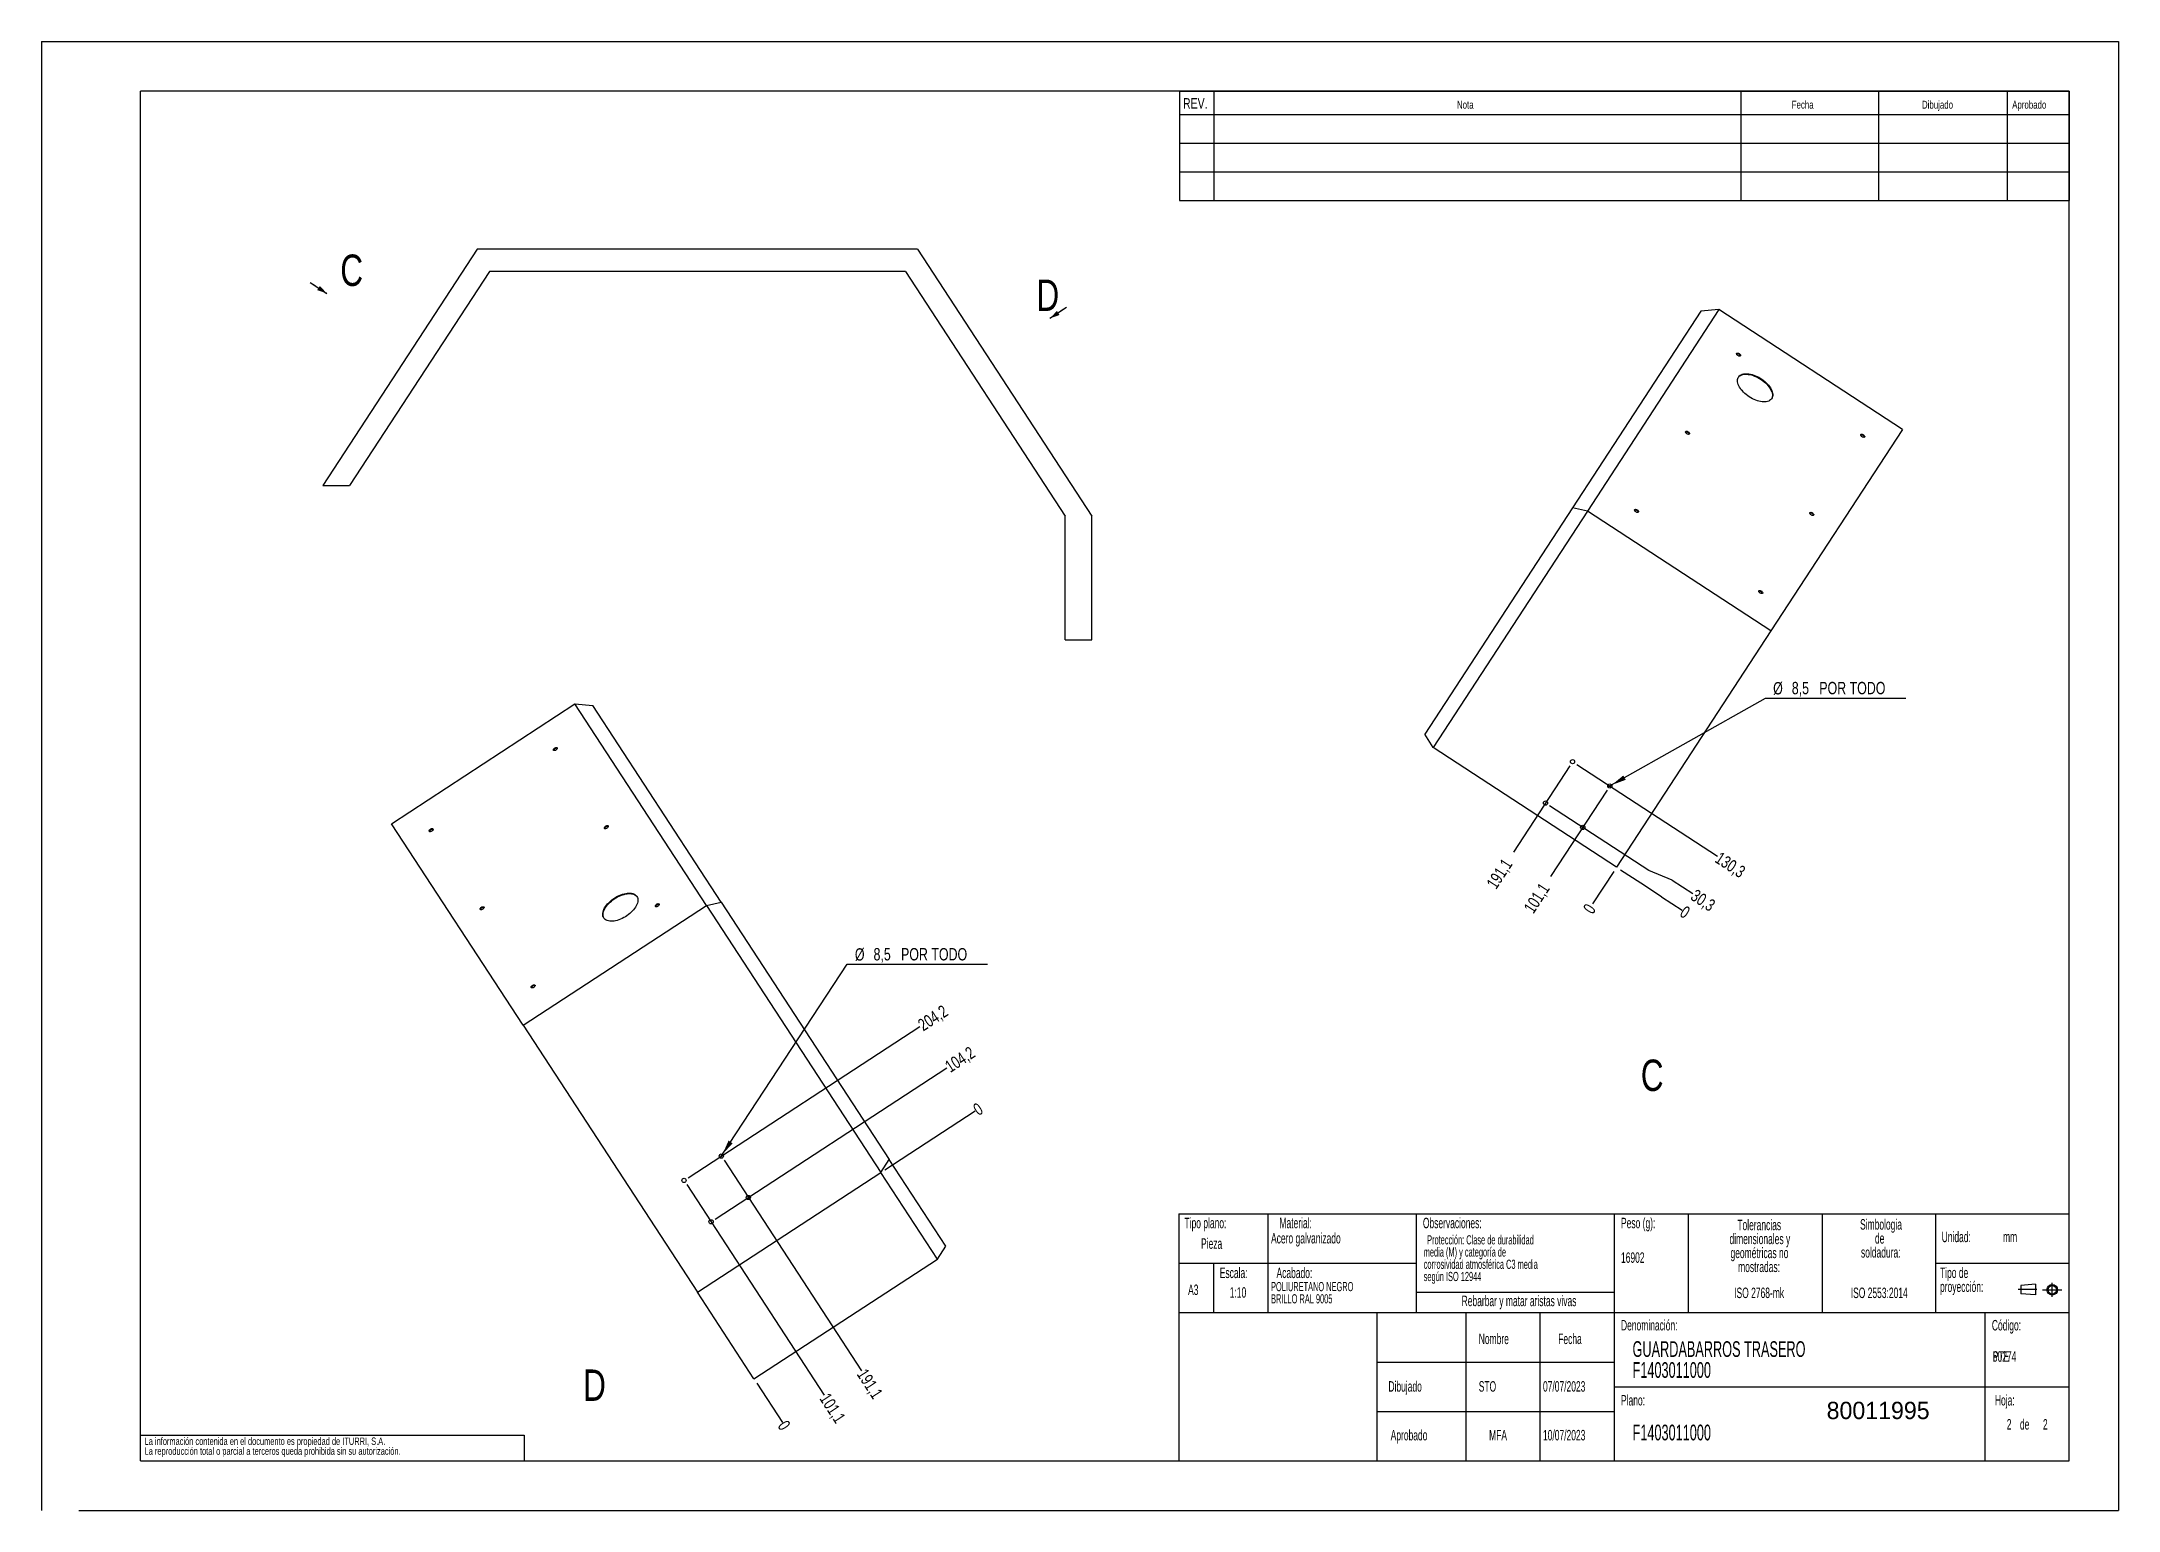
# Paper-space layout 'Presentación1' of a CAD drawing. Extents: x 0 to 28260, y 0 to 8126.
# Drawn here: x 0 to 4200, y 0 to 2970 of the extents above.
import ezdxf

# ---------------------------------------------------------------- set-up
doc = ezdxf.new("R2010")
doc.units = 0
for name, pattern in [('CENTERX2', [20.32, 12.7, -2.54, 2.54, -2.54]), ('HIDDEN', [1.905, 1.27, -0.635]), ('PHANTOM', [12.7, 6.35, -1.27, 1.27, -1.27, 1.27, -1.27])]:
    doc.linetypes.add(name, pattern=pattern)
doc.layers.get('0').update_dxf_attribs({"linetype": 'CONTINUOUS'})
doc.layers.add('FORMATO', color=7, linetype='CONTINUOUS')
doc.layers.add('SLD-0', color=179, linetype='CONTINUOUS')
doc.styles.add('SLDTEXTSTYLE0', font='TXT', dxfattribs={"width": 0.605})
doc.styles.add('SLDTEXTSTYLE1', font='TXT', dxfattribs={"width": 0.75})
doc.dimstyles.new('SLDDIMSTYLE10', dxfattribs={"dimtxt": 25, "dimasz": 30, "dimexe": 0, "dimexo": 0.0625, "dimgap": 6.25, "dimtad": 0, "dimtih": 1, "dimtoh": 1, "dimdec": 1, "dimrnd": 1e-09, "dimzin": 12, "dimdsep": 46, "dimtxsty": 'SLDTEXTSTYLE1', "dimblk1": 'NONE', "dimblk2": 'NONE', "dimsah": 1, "dimcen": 0.09, "dimadec": 0, "dimazin": 0, "dimtfac": 1, "dimtofl": 0, "dimtmove": 0, "dimatfit": 3, "dimldrblk": 'NONE', "dimfxl": 1, "dimtolj": 1, "dimtzin": 12, "dimarcsym": 0})
doc.dimstyles.new('SLDDIMSTYLE4', dxfattribs={"dimtxt": 25, "dimasz": 30, "dimexe": 0, "dimexo": 0.0625, "dimgap": 6.25, "dimtad": 0, "dimtih": 1, "dimtoh": 1, "dimdec": 1, "dimrnd": 1e-09, "dimzin": 12, "dimdsep": 46, "dimtxsty": 'SLDTEXTSTYLE1', "dimblk1": 'NONE', "dimsah": 1, "dimcen": 0, "dimadec": 0, "dimazin": 0, "dimtfac": 1, "dimtmove": 0, "dimatfit": 3, "dimldrblk": 'NONE', "dimfxl": 1, "dimtolj": 1, "dimtzin": 12, "dimarcsym": 0})
doc.dimstyles.new('SLDDIMSTYLE9', dxfattribs={"dimtxt": 25, "dimasz": 30, "dimexe": 0, "dimexo": 0.0625, "dimgap": 6.25, "dimtad": 0, "dimtih": 1, "dimtoh": 1, "dimdec": 0, "dimrnd": 1e-09, "dimdsep": 46, "dimtxsty": 'SLDTEXTSTYLE1', "dimblk1": 'NONE', "dimblk2": 'NONE', "dimsah": 1, "dimcen": 0.09, "dimadec": 0, "dimazin": 0, "dimtfac": 1, "dimtofl": 0, "dimtmove": 0, "dimatfit": 3, "dimldrblk": 'NONE', "dimfxl": 1, "dimtolj": 1, "dimtzin": 12, "dimarcsym": 0})

# ---------------------------------------------------------------- blocks, each defined once
blk = doc.blocks.new('BLOQUE3_1')
at = {"color": 7, "linetype": 'CENTERX2', "ltscale": 10}
for p, q in [((3979.2, 1300.6), (3948, 1300.6)), ((3988.8, 1300.2), (4021.6, 1300.2)), ((4005.2, 1288.5), (4005.2, 1311.9))]:
    blk.add_line(p, q, dxfattribs=at)
at = {"color": 7, "linetype": 'Continuous', "ltscale": 10}
for p, q in [((3976.8, 1309.5), (3952.3, 1307.7)), ((3952.3, 1307.7), (3952.3, 1293.4)), ((3976.8, 1309.5), (3976.8, 1291.6)), ((3976.8, 1291.6), (3952.3, 1293.4))]:
    blk.add_line(p, q, dxfattribs=at)
for radius in [8.92, 7.13]:
    blk.add_circle((4005.2, 1300.2), radius, dxfattribs=at)
blk = doc.blocks.new('SW_NOTE_0_12')
at = {"layer": 'SLD-0', "color": 0, "ltscale": 10, "attachment_point": 2, "style": 'SLDTEXTSTYLE0'}
for s, insert, char_height in [('dimensionales y', (75.4, -0.9), 21.167), ('Tolerancias', (74.1, 27.3), 21.167), ('geométricas no', (74.6, -29.2), 21.167), ('mostradas:', (73.8, -57.4), 21.17)]:
    blk.add_mtext(s, dxfattribs=dict(at, insert=insert, char_height=char_height))
blk = doc.blocks.new('SW_NOTE_0_13')
at = {"layer": 'SLD-0', "color": 0, "ltscale": 10, "attachment_point": 1, "style": 'SLDTEXTSTYLE0'}
for s, insert, char_height in [('Tipo de', (0, 27.3), 21.17), ('proyección:', (0, -0.9), 21.167)]:
    blk.add_mtext(s, dxfattribs=dict(at, insert=insert, char_height=char_height))
blk = doc.blocks.new('SW_NOTE_0_14')
at = {"layer": 'SLD-0', "color": 0, "ltscale": 10, "char_height": 21.17, "attachment_point": 2, "style": 'SLDTEXTSTYLE0'}
for s, insert in [('Simbologia', (71.1, 27.3)), ('de', (68.4, -0.9)), ('soldadura:', (70.6, -29.2))]:
    blk.add_mtext(s, dxfattribs=dict(at, insert=insert))
blk = doc.blocks.new('SW_NOTE_0_15')
at = {"layer": 'SLD-0', "color": 0, "ltscale": 10, "char_height": 15, "attachment_point": 1, "style": 'SLDTEXTSTYLE1'}
for s, insert in [('La información contenida en el documento es propiedad de ITURRI, S.A.', (0, 19.3)), ('La reproducción total o parcial a terceros queda prohibida sin su autorización.', (0, -0.7))]:
    blk.add_mtext(s, dxfattribs=dict(at, insert=insert))
blk = doc.blocks.new('SW_NOTE_0_16')
at = {"layer": 'SLD-0', "color": 0, "ltscale": 10, "char_height": 18.521, "attachment_point": 1, "style": 'SLDTEXTSTYLE0'}
for s, insert in [('media (M) y categoría de', (0, -0.8)), ('Protección: Clase de durabilidad', (6.9, 23.9)), ('corrosividad atmosférica C3 media', (0, -25.5)), ('según ISO 12944', (0, -50.2))]:
    blk.add_mtext(s, dxfattribs=dict(at, insert=insert))
blk = doc.blocks.new('SW_NOTE_0_17')
at = {"layer": 'SLD-0', "color": 0, "ltscale": 10, "char_height": 31.75, "attachment_point": 1, "style": 'SLDTEXTSTYLE0'}
for s, insert in [('GUARDABARROS TRASERO', (0, 40.9)), ('F1403011000', (0, -1.4))]:
    blk.add_mtext(s, dxfattribs=dict(at, insert=insert))
blk = doc.blocks.new('SW_NOTE_0_18')
at = {"layer": 'SLD-0', "color": 0, "ltscale": 10, "attachment_point": 2, "style": 'SLDTEXTSTYLE0'}
for s, insert, char_height in [('dimensionales y', (75.4, -0.9), 21.167), ('Tolerancias', (74.1, 27.3), 21.167), ('geométricas no', (74.6, -29.2), 21.167), ('mostradas:', (73.8, -57.4), 21.17)]:
    blk.add_mtext(s, dxfattribs=dict(at, insert=insert, char_height=char_height))
blk = doc.blocks.new('SW_NOTE_0_19')
at = {"layer": 'SLD-0', "color": 0, "ltscale": 10, "attachment_point": 1, "style": 'SLDTEXTSTYLE0'}
for s, insert, char_height in [('Tipo de', (0, 27.3), 21.17), ('proyección:', (0, -0.9), 21.167)]:
    blk.add_mtext(s, dxfattribs=dict(at, insert=insert, char_height=char_height))
blk = doc.blocks.new('SW_NOTE_0_20')
at = {"layer": 'SLD-0', "color": 0, "ltscale": 10, "char_height": 21.17, "attachment_point": 2, "style": 'SLDTEXTSTYLE0'}
for s, insert in [('Simbologia', (71.1, 27.3)), ('de', (68.4, -0.9)), ('soldadura:', (70.6, -29.2))]:
    blk.add_mtext(s, dxfattribs=dict(at, insert=insert))
blk = doc.blocks.new('SW_NOTE_0_21')
at = {"layer": 'SLD-0', "color": 0, "ltscale": 10, "char_height": 15, "attachment_point": 1, "style": 'SLDTEXTSTYLE1'}
for s, insert in [('La información contenida en el documento es propiedad de ITURRI, S.A.', (0, 19.3)), ('La reproducción total o parcial a terceros queda prohibida sin su autorización.', (0, -0.7))]:
    blk.add_mtext(s, dxfattribs=dict(at, insert=insert))
blk = doc.blocks.new('SW_NOTE_0_22')
at = {"layer": 'SLD-0', "color": 0, "ltscale": 10, "char_height": 18.521, "attachment_point": 1, "style": 'SLDTEXTSTYLE0'}
for s, insert in [('POLIURETANO NEGRO', (0, 23.9)), ('BRILLO RAL 9005', (0, -0.8))]:
    blk.add_mtext(s, dxfattribs=dict(at, insert=insert))
blk = doc.blocks.new('SW_NOTE_0_23')
at = {"layer": 'SLD-0', "color": 0, "ltscale": 10, "char_height": 31.75, "attachment_point": 1, "style": 'SLDTEXTSTYLE0'}
for s, insert in [('GUARDABARROS TRASERO', (0, 40.9)), ('F1403011000', (0, -1.4))]:
    blk.add_mtext(s, dxfattribs=dict(at, insert=insert))
blk = doc.blocks.new('SW_PROJECTIONARROW_0')
at = {"color": 0, "linetype": 'HIDDEN', "ltscale": 10}
blk.add_line((543.4, 2482.7), (576.9, 2460.8), dxfattribs=at)
blk.add_line((543.4, 2482.7), (576.9, 2460.8), dxfattribs=at)
at = {"color": 0, "linetype": 'PHANTOM', "ltscale": 10}
blk.add_line((543.4, 2482.7), (576.9, 2460.8), dxfattribs=at)
at = {"color": 0, "linetype": 'Continuous', "ltscale": 10}
blk.add_solid([(576.9, 2460.8), (562.9, 2475.9), (557.4, 2467.5)], dxfattribs=at)
blk.add_solid([(576.9, 2460.8), (562.9, 2475.9), (557.4, 2467.5)], dxfattribs=at)
at = {"color": 0, "linetype": 'Continuous', "ltscale": 10, "insert": (604.2, 2539.3), "char_height": 63.5, "attachment_point": 1, "style": 'SLDTEXTSTYLE1'}
blk.add_mtext('C', dxfattribs=at)
blk.add_mtext('C', dxfattribs=at)
blk = doc.blocks.new('SW_PROJECTIONARROW_1')
at = {"color": 0, "linetype": 'HIDDEN', "ltscale": 10}
blk.add_line((2072.8, 2432.2), (2039.3, 2410.3), dxfattribs=at)
blk.add_line((2072.8, 2432.2), (2039.3, 2410.3), dxfattribs=at)
at = {"color": 0, "linetype": 'PHANTOM', "ltscale": 10}
blk.add_line((2072.8, 2432.2), (2039.3, 2410.3), dxfattribs=at)
at = {"color": 0, "linetype": 'Continuous', "ltscale": 10}
blk.add_solid([(2039.3, 2410.3), (2058.7, 2417.1), (2053.3, 2425.4)], dxfattribs=at)
blk.add_solid([(2039.3, 2410.3), (2058.7, 2417.1), (2053.3, 2425.4)], dxfattribs=at)
at = {"color": 0, "linetype": 'Continuous', "ltscale": 10, "insert": (2011.9, 2488.8), "char_height": 63.5, "attachment_point": 1, "style": 'SLDTEXTSTYLE1'}
blk.add_mtext('D', dxfattribs=at)
blk.add_mtext('D', dxfattribs=at)
blk = doc.blocks.new('_D_25')
at = {"layer": 'FORMATO', "ltscale": 10, "transparency": 16777216}
for p, q in [((3234, 1268.3), (3193.2, 1294.9)), ((3275.9, 1241), (3234, 1268.3)), ((3275.9, 1241), (3317.7, 1213.6))]:
    blk.add_line(p, q, dxfattribs=at)
at = {"layer": 'FORMATO', "ltscale": 10, "transparency": 16777216, "insert": (3324.5, 1224), "char_height": 25, "attachment_point": 1, "rotation": 326.8578, "style": 'SLDTEXTSTYLE1'}
blk.add_mtext('0', dxfattribs=at)
blk = doc.blocks.new('_NONE')
blk = doc.blocks.new('_D_26')
at = {"layer": 'FORMATO', "color": 7, "ltscale": 10, "transparency": 16777216}
for p, q in [((3250.5, 1293.6), (3049.7, 1424.8)), ((3297.8, 1274.5), (3250.5, 1293.6)), ((3297.8, 1274.5), (3339.6, 1247.2))]:
    blk.add_line(p, q, dxfattribs=at)
at = {"layer": 'FORMATO', "color": 7, "ltscale": 10, "transparency": 16777216, "insert": (3346.4, 1257.5), "char_height": 25, "attachment_point": 1, "rotation": 326.8578, "style": 'SLDTEXTSTYLE1'}
blk.add_mtext('30,3', dxfattribs=at)
blk = doc.blocks.new('_D_27')
at = {"layer": 'FORMATO', "color": 7, "ltscale": 10, "transparency": 16777216}
blk.add_line((3104.4, 1508.5), (3388.9, 1322.7), dxfattribs=at)
at = {"layer": 'FORMATO', "color": 7, "ltscale": 10, "transparency": 16777216, "insert": (3395.7, 1333), "char_height": 25, "attachment_point": 1, "rotation": 326.8578, "style": 'SLDTEXTSTYLE1'}
blk.add_mtext('130,3', dxfattribs=at)
blk = doc.blocks.new('_D_28')
at = {"layer": 'FORMATO', "ltscale": 10, "transparency": 16777216}
blk.add_line((3179.4, 1292), (3136.4, 1226.2), dxfattribs=at)
at = {"layer": 'FORMATO', "ltscale": 10, "transparency": 16777216, "insert": (3115.9, 1217.5), "char_height": 25, "attachment_point": 1, "rotation": 56.8578, "style": 'SLDTEXTSTYLE1'}
blk.add_mtext('0', dxfattribs=at)
blk = doc.blocks.new('_D_29')
at = {"layer": 'FORMATO', "color": 7, "ltscale": 10, "transparency": 16777216}
blk.add_line((3165.9, 1456.4), (3051.7, 1281.5), dxfattribs=at)
at = {"layer": 'FORMATO', "color": 7, "ltscale": 10, "transparency": 16777216, "insert": (2995.9, 1218.7), "char_height": 25, "attachment_point": 1, "rotation": 56.8578, "style": 'SLDTEXTSTYLE1'}
blk.add_mtext('101,1', dxfattribs=at)
blk = doc.blocks.new('_D_30')
at = {"layer": 'FORMATO', "color": 7, "ltscale": 10, "transparency": 16777216}
blk.add_line((3090.5, 1505.6), (2976.4, 1330.7), dxfattribs=at)
at = {"layer": 'FORMATO', "color": 7, "ltscale": 10, "transparency": 16777216, "insert": (2920.5, 1267.9), "char_height": 25, "attachment_point": 1, "rotation": 56.8578, "style": 'SLDTEXTSTYLE1'}
blk.add_mtext('191,1', dxfattribs=at)
blk = doc.blocks.new('_D_31')
at = {"layer": 'FORMATO', "ltscale": 10, "transparency": 16777216}
for p, q in [((3175.1, 1466.8), (3485.9, 1642.7)), ((3485.9, 1642.7), (3769.9, 1642.7)), ((3167.7, 1462.7), (3175.1, 1466.8))]:
    blk.add_line(p, q, dxfattribs=at)
blk.add_solid([(3175.1, 1466.8), (3203.6, 1477.3), (3198.7, 1486)], dxfattribs=at)
at = {"layer": 'FORMATO', "ltscale": 10, "transparency": 16777216, "char_height": 25, "attachment_point": 1, "style": 'SLDTEXTSTYLE1'}
for s, insert in [('%%c', (3501.7, 1674.9)), ('8,5', (3539.4, 1675.3)), ('POR TODO', (3595, 1675.3))]:
    blk.add_mtext(s, dxfattribs=dict(at, insert=insert))
blk = doc.blocks.new('_D_32')
at = {"layer": 'FORMATO', "ltscale": 10, "transparency": 16777216}
blk.add_line((1705.6, 688.7), (1887.8, 807.7), dxfattribs=at)
at = {"layer": 'FORMATO', "ltscale": 10, "transparency": 16777216, "insert": (1881.1, 818.1), "char_height": 25, "attachment_point": 1, "rotation": 33.1422, "style": 'SLDTEXTSTYLE1'}
blk.add_mtext('0', dxfattribs=at)
blk = doc.blocks.new('_D_33')
at = {"layer": 'FORMATO', "color": 7, "ltscale": 10, "transparency": 16777216}
blk.add_line((1362.3, 589.1), (1830.9, 895), dxfattribs=at)
at = {"layer": 'FORMATO', "color": 7, "ltscale": 10, "transparency": 16777216, "insert": (1824.1, 905.3), "char_height": 25, "attachment_point": 1, "rotation": 33.1422, "style": 'SLDTEXTSTYLE1'}
blk.add_mtext('104,2', dxfattribs=at)
blk = doc.blocks.new('_D_34')
at = {"layer": 'FORMATO', "color": 7, "ltscale": 10, "transparency": 16777216}
blk.add_line((1307.7, 672.8), (1776.2, 978.7), dxfattribs=at)
at = {"layer": 'FORMATO', "color": 7, "ltscale": 10, "transparency": 16777216, "insert": (1769.4, 989.1), "char_height": 25, "attachment_point": 1, "rotation": 33.1422, "style": 'SLDTEXTSTYLE1'}
blk.add_mtext('204,2', dxfattribs=at)
blk = doc.blocks.new('_D_35')
at = {"layer": 'FORMATO', "ltscale": 10, "transparency": 16777216}
blk.add_line((1446.2, 257.4), (1498.1, 177.9), dxfattribs=at)
at = {"layer": 'FORMATO', "ltscale": 10, "transparency": 16777216, "insert": (1508.4, 184.7), "char_height": 25, "attachment_point": 1, "rotation": 303.1422, "style": 'SLDTEXTSTYLE1'}
blk.add_mtext('0', dxfattribs=at)
blk = doc.blocks.new('_D_36')
at = {"layer": 'FORMATO', "color": 7, "ltscale": 10, "transparency": 16777216}
blk.add_line((1304.8, 658.9), (1582.7, 233.2), dxfattribs=at)
at = {"layer": 'FORMATO', "color": 7, "ltscale": 10, "transparency": 16777216, "insert": (1593.1, 240), "char_height": 25, "attachment_point": 1, "rotation": 303.1422, "style": 'SLDTEXTSTYLE1'}
blk.add_mtext('101,1', dxfattribs=at)
blk = doc.blocks.new('_D_37')
at = {"layer": 'FORMATO', "color": 7, "ltscale": 10, "transparency": 16777216}
blk.add_line((1380.1, 708.1), (1658.1, 282.4), dxfattribs=at)
at = {"layer": 'FORMATO', "color": 7, "ltscale": 10, "transparency": 16777216, "insert": (1668.5, 289.2), "char_height": 25, "attachment_point": 1, "rotation": 303.1422, "style": 'SLDTEXTSTYLE1'}
blk.add_mtext('191,1', dxfattribs=at)
blk = doc.blocks.new('_D_38')
at = {"layer": 'FORMATO', "ltscale": 10, "transparency": 16777216}
for p, q in [((1377, 720.1), (1629, 1104.5)), ((1629, 1104.5), (1913, 1104.5)), ((1372.3, 713), (1377, 720.1))]:
    blk.add_line(p, q, dxfattribs=at)
blk.add_solid([(1377, 720.1), (1397.6, 742.4), (1389.3, 747.9)], dxfattribs=at)
at = {"layer": 'FORMATO', "ltscale": 10, "transparency": 16777216, "char_height": 25, "attachment_point": 1, "style": 'SLDTEXTSTYLE1'}
for s, insert in [('%%c', (1644.8, 1136.7)), ('8,5', (1682.5, 1137.1)), ('POR TODO', (1738.1, 1137.1))]:
    blk.add_mtext(s, dxfattribs=dict(at, insert=insert))

psp = doc.layouts.new('Presentación1')

# ---------------------------------------------------------------- linework, layer by layer
at = {"color": 7, "linetype": 'Continuous', "ltscale": 10}
for p, q in [((0, 2970), (4200, 2970)), ((0, 2970), (0, -0.01)), ((4200, 2970), (4200, 0)), ((4100, 2870), (200, 2870)), ((200, 100), (200, 2870)), ((4100, 100), (4100, 2870)), ((881.22, 2550.25), (569.07, 2072.18)), ((1771.22, 2550.25), (881.22, 2550.25)), ((1771.22, 2550.25), (2123.81, 2010.25)), ((905.58, 2505.25), (622.81, 2072.18)), ((1746.86, 2505.25), (905.58, 2505.25)), ((1746.86, 2505.25), (2070.06, 2010.25)), ((3355.62, 2424.77), (3096.08, 2027.28)), ((3392.06, 2428.09), (3126.04, 2020.67)), ((3392.06, 2428.09), (3355.62, 2424.77)), ((3762.99, 2185.89), (3392.06, 2428.09)), ((3762.99, 2185.89), (3496.97, 1778.47)), ((569.07, 2072.18), (622.81, 2072.18)), ((3096.08, 2027.28), (2797.01, 1569.24)), ((3126.04, 2020.67), (2813.89, 1542.6)), ((3126.04, 2020.67), (3096.08, 2027.28)), ((3496.97, 1778.47), (3126.04, 2020.67)), ((2070.06, 1760.25), (2070.06, 2010.25)), ((2123.81, 1760.25), (2123.81, 2010.25)), ((3496.97, 1778.47), (3184.82, 1300.4)), ((2070.06, 1760.25), (2123.81, 1760.25)), ((707.65, 1388.49), (1078.58, 1630.68)), ((1344.61, 1223.26), (1078.58, 1630.68)), ((1078.58, 1630.68), (1115.03, 1627.36)), ((1374.57, 1229.87), (1115.03, 1627.36)), ((2813.89, 1542.6), (2797.01, 1569.24)), ((3184.82, 1300.4), (2813.89, 1542.6)), ((973.67, 981.06), (707.65, 1388.49)), ((973.67, 981.06), (1344.61, 1223.26)), ((1344.61, 1223.26), (1374.57, 1229.87)), ((1344.61, 1223.26), (1697.19, 683.26)), ((1374.57, 1229.87), (1714.07, 709.9)), ((973.67, 981.06), (1326.26, 441.06)), ((1326.26, 441.06), (1697.19, 683.26)), ((1697.19, 683.26), (1714.07, 709.9)), ((1811.64, 507.99), (1697.19, 683.26)), ((1828.52, 534.63), (1714.07, 709.9)), ((2300, 600), (4100, 600)), ((2300, 600), (2300, 100)), ((1440.71, 265.79), (1811.64, 507.99)), ((1811.64, 507.99), (1828.52, 534.63)), ((1440.71, 265.79), (1326.26, 441.06)), ((200, 100), (4100, 100)), ((75.31, 0), (4200, 0))]:
    psp.add_line(p, q, dxfattribs=at)
at = {"color": 7, "linetype": 'Continuous', "ltscale": 10, "flags": 128}
for points in [[(3430.32, 2334.88), (3429.32, 2335.65), (3428.5, 2336.53), (3427.94, 2337.45), (3427.68, 2338.32), (3427.75, 2339.08), (3428.13, 2339.66), (3428.8, 2340.03), (3429.7, 2340.14), (3430.76, 2340), (3431.9, 2339.61), (3433.02, 2339), (3434.02, 2338.22), (3434.84, 2337.34), (3435.4, 2336.43), (3435.66, 2335.55), (3435.59, 2334.79), (3435.21, 2334.21), (3434.54, 2333.84), (3433.64, 2333.73), (3432.58, 2333.87), (3431.44, 2334.27), (3430.32, 2334.88)], [(3427.68, 2338.79), (3427.75, 2338.82), (3428.54, 2339.07), (3429.53, 2339.05), (3430.64, 2338.78), (3431.78, 2338.27), (3432.85, 2337.57), (3433.77, 2336.74), (3434.47, 2335.83), (3434.88, 2334.93), (3434.98, 2334.1), (3434.97, 2334.03)], [(3453.36, 2251.62), (3450.27, 2253.75), (3447.32, 2256.02), (3444.53, 2258.42), (3441.92, 2260.91), (3439.51, 2263.48), (3437.33, 2266.11), (3435.4, 2268.78), (3433.73, 2271.45), (3432.34, 2274.11), (3431.24, 2276.73), (3430.43, 2279.3), (3429.94, 2281.78), (3429.75, 2284.16), (3429.88, 2286.41), (3430.32, 2288.52), (3431.06, 2290.46), (3432.11, 2292.23), (3433.45, 2293.8), (3435.07, 2295.15), (3436.95, 2296.29), (3439.09, 2297.2), (3441.45, 2297.86), (3444.02, 2298.28), (3446.78, 2298.45), (3449.71, 2298.37), (3452.77, 2298.04), (3455.94, 2297.47), (3459.19, 2296.65), (3462.5, 2295.6), (3465.83, 2294.32), (3469.16, 2292.83), (3472.45, 2291.13), (3475.69, 2289.25), (3478.83, 2287.2), (3481.85, 2285), (3484.72, 2282.66), (3487.43, 2280.22), (3489.94, 2277.68), (3492.23, 2275.08), (3494.29, 2272.43), (3496.09, 2269.76), (3497.63, 2267.09), (3498.87, 2264.44), (3499.83, 2261.84), (3500.48, 2259.32), (3500.82, 2256.89), (3500.85, 2254.57), (3500.57, 2252.39), (3499.97, 2250.36), (3499.08, 2248.5), (3497.88, 2246.83), (3496.4, 2245.37), (3494.65, 2244.12), (3492.64, 2243.1), (3490.39, 2242.31), (3487.91, 2241.77), (3485.24, 2241.47), (3482.4, 2241.42), (3479.4, 2241.63), (3476.28, 2242.08), (3473.07, 2242.78), (3469.78, 2243.72), (3466.46, 2244.88), (3463.13, 2246.27), (3459.81, 2247.87), (3456.55, 2249.66), (3453.36, 2251.62)], [(3431.49, 2291.27), (3432.4, 2292.37), (3433.95, 2293.78), (3435.77, 2294.98), (3437.84, 2295.94), (3440.15, 2296.67), (3442.67, 2297.15), (3445.39, 2297.38), (3448.28, 2297.37), (3451.31, 2297.1), (3454.45, 2296.58), (3457.69, 2295.83), (3460.98, 2294.83), (3464.31, 2293.61), (3467.64, 2292.17), (3470.95, 2290.52), (3474.2, 2288.69), (3477.36, 2286.68), (3480.42, 2284.51), (3483.33, 2282.21), (3486.08, 2279.79), (3488.64, 2277.27), (3490.99, 2274.68), (3493.11, 2272.04), (3494.98, 2269.37), (3496.58, 2266.7), (3497.9, 2264.05), (3498.93, 2261.44), (3499.66, 2258.89), (3500.08, 2256.43), (3500.18, 2254.08), (3499.98, 2251.87), (3499.46, 2249.8), (3498.64, 2247.9), (3498.45, 2247.55)], [(3327.2, 2176.94), (3326.2, 2177.72), (3325.38, 2178.6), (3324.82, 2179.51), (3324.56, 2180.38), (3324.63, 2181.14), (3325.01, 2181.73), (3325.68, 2182.1), (3326.58, 2182.21), (3327.64, 2182.07), (3328.78, 2181.67), (3329.89, 2181.06), (3330.9, 2180.29), (3331.72, 2179.41), (3332.28, 2178.49), (3332.54, 2177.62), (3332.47, 2176.86), (3332.09, 2176.27), (3331.42, 2175.91), (3330.52, 2175.79), (3329.45, 2175.94), (3328.32, 2176.33), (3327.2, 2176.94)], [(3324.56, 2180.86), (3324.63, 2180.89), (3325.42, 2181.13), (3326.41, 2181.12), (3327.52, 2180.85), (3328.66, 2180.34), (3329.73, 2179.64), (3330.65, 2178.8), (3331.35, 2177.9), (3331.76, 2177), (3331.86, 2176.17), (3331.85, 2176.1)], [(3681.52, 2170.86), (3680.51, 2171.64), (3679.7, 2172.52), (3679.14, 2173.43), (3678.88, 2174.3), (3678.94, 2175.06), (3679.33, 2175.65), (3680, 2176.01), (3680.9, 2176.13), (3681.96, 2175.98), (3683.09, 2175.59), (3684.21, 2174.98), (3685.22, 2174.2), (3686.03, 2173.32), (3686.59, 2172.41), (3686.85, 2171.54), (3686.79, 2170.78), (3686.4, 2170.19), (3685.73, 2169.83), (3684.83, 2169.71), (3683.77, 2169.86), (3682.64, 2170.25), (3681.52, 2170.86)], [(3678.88, 2174.77), (3678.94, 2174.81), (3679.74, 2175.05), (3680.73, 2175.04), (3681.84, 2174.76), (3682.97, 2174.26), (3684.05, 2173.56), (3684.97, 2172.72), (3685.66, 2171.81), (3686.08, 2170.91), (3686.17, 2170.09), (3686.16, 2170.02)], [(3224.08, 2019.01), (3223.08, 2019.79), (3222.26, 2020.67), (3221.7, 2021.58), (3221.44, 2022.45), (3221.51, 2023.21), (3221.89, 2023.8), (3222.56, 2024.16), (3223.46, 2024.28), (3224.52, 2024.13), (3225.66, 2023.74), (3226.77, 2023.13), (3227.78, 2022.35), (3228.6, 2021.47), (3229.16, 2020.56), (3229.41, 2019.69), (3229.35, 2018.93), (3228.97, 2018.34), (3228.3, 2017.98), (3227.4, 2017.86), (3226.33, 2018.01), (3225.2, 2018.4), (3224.08, 2019.01)], [(3221.44, 2022.92), (3221.51, 2022.96), (3222.3, 2023.2), (3223.29, 2023.19), (3224.4, 2022.91), (3225.54, 2022.41), (3226.61, 2021.71), (3227.53, 2020.87), (3228.23, 2019.96), (3228.64, 2019.06), (3228.74, 2018.24), (3228.73, 2018.17)], [(3578.4, 2012.93), (3577.39, 2013.7), (3576.58, 2014.58), (3576.02, 2015.5), (3575.76, 2016.37), (3575.82, 2017.13), (3576.21, 2017.72), (3576.88, 2018.08), (3577.78, 2018.2), (3578.84, 2018.05), (3579.97, 2017.66), (3581.09, 2017.05), (3582.1, 2016.27), (3582.91, 2015.39), (3583.47, 2014.48), (3583.73, 2013.61), (3583.67, 2012.85), (3583.28, 2012.26), (3582.61, 2011.89), (3581.71, 2011.78), (3580.65, 2011.92), (3579.52, 2012.32), (3578.4, 2012.93)], [(3575.76, 2016.84), (3575.82, 2016.88), (3576.61, 2017.12), (3577.61, 2017.1), (3578.72, 2016.83), (3579.85, 2016.32), (3580.92, 2015.62), (3581.85, 2014.79), (3582.54, 2013.88), (3582.95, 2012.98), (3583.05, 2012.16), (3583.04, 2012.08)], [(3475.28, 1854.99), (3474.27, 1855.77), (3473.45, 1856.65), (3472.89, 1857.56), (3472.64, 1858.44), (3472.7, 1859.2), (3473.09, 1859.78), (3473.75, 1860.15), (3474.66, 1860.26), (3475.72, 1860.12), (3476.85, 1859.72), (3477.97, 1859.11), (3478.98, 1858.34), (3479.79, 1857.46), (3480.35, 1856.54), (3480.61, 1855.67), (3480.54, 1854.91), (3480.16, 1854.33), (3479.49, 1853.96), (3478.59, 1853.85), (3477.53, 1853.99), (3476.39, 1854.38), (3475.28, 1854.99)], [(3472.64, 1858.91), (3472.7, 1858.94), (3473.49, 1859.19), (3474.49, 1859.17), (3475.59, 1858.9), (3476.73, 1858.39), (3477.8, 1857.69), (3478.73, 1856.85), (3479.42, 1855.95), (3479.83, 1855.05), (3479.93, 1854.22), (3479.92, 1854.15)], [(1037.63, 1541.59), (1038.75, 1542.2), (1039.88, 1542.59), (1040.94, 1542.74), (1041.85, 1542.62), (1042.51, 1542.26), (1042.9, 1541.67), (1042.96, 1540.91), (1042.7, 1540.04), (1042.15, 1539.12), (1041.33, 1538.24), (1040.32, 1537.47), (1039.21, 1536.86), (1038.07, 1536.46), (1037.01, 1536.32), (1036.11, 1536.43), (1035.44, 1536.8), (1035.06, 1537.38), (1034.99, 1538.14), (1035.25, 1539.02), (1035.81, 1539.93), (1036.62, 1540.81), (1037.63, 1541.59)], [(1035.68, 1536.62), (1035.67, 1536.7), (1035.77, 1537.52), (1036.18, 1538.42), (1036.87, 1539.33), (1037.8, 1540.16), (1038.87, 1540.86), (1040, 1541.37), (1041.11, 1541.64), (1042.11, 1541.66), (1042.9, 1541.42), (1042.96, 1541.38)], [(786.44, 1377.57), (787.55, 1378.18), (788.69, 1378.57), (789.75, 1378.72), (790.65, 1378.61), (791.32, 1378.24), (791.7, 1377.65), (791.77, 1376.89), (791.51, 1376.02), (790.95, 1375.11), (790.13, 1374.23), (789.13, 1373.45), (788.01, 1372.84), (786.88, 1372.45), (785.81, 1372.3), (784.91, 1372.42), (784.24, 1372.78), (783.86, 1373.37), (783.8, 1374.13), (784.05, 1375), (784.61, 1375.91), (785.43, 1376.79), (786.44, 1377.57)], [(784.48, 1372.61), (784.47, 1372.68), (784.57, 1373.5), (784.98, 1374.41), (785.68, 1375.31), (786.6, 1376.15), (787.67, 1376.85), (788.81, 1377.36), (789.92, 1377.63), (790.91, 1377.64), (791.7, 1377.4), (791.77, 1377.36)], [(1140.75, 1383.65), (1141.87, 1384.26), (1143, 1384.66), (1144.06, 1384.8), (1144.97, 1384.69), (1145.64, 1384.32), (1146.02, 1383.74), (1146.08, 1382.98), (1145.83, 1382.1), (1145.27, 1381.19), (1144.45, 1380.31), (1143.44, 1379.53), (1142.33, 1378.92), (1141.19, 1378.53), (1140.13, 1378.39), (1139.23, 1378.5), (1138.56, 1378.87), (1138.18, 1379.45), (1138.11, 1380.21), (1138.37, 1381.08), (1138.93, 1382), (1139.75, 1382.88), (1140.75, 1383.65)], [(1138.8, 1378.69), (1138.79, 1378.76), (1138.89, 1379.59), (1139.3, 1380.49), (1140, 1381.39), (1140.92, 1382.23), (1141.99, 1382.93), (1143.13, 1383.44), (1144.23, 1383.71), (1145.23, 1383.73), (1146.02, 1383.48), (1146.08, 1383.45)], [(889.56, 1219.64), (890.67, 1220.25), (891.81, 1220.64), (892.87, 1220.79), (893.77, 1220.67), (894.44, 1220.31), (894.82, 1219.72), (894.89, 1218.96), (894.63, 1218.09), (894.07, 1217.18), (893.25, 1216.3), (892.25, 1215.52), (891.13, 1214.91), (890, 1214.52), (888.94, 1214.37), (888.03, 1214.48), (887.36, 1214.85), (886.98, 1215.44), (886.92, 1216.2), (887.17, 1217.07), (887.73, 1217.98), (888.55, 1218.86), (889.56, 1219.64)], [(887.6, 1214.67), (887.59, 1214.75), (887.69, 1215.57), (888.1, 1216.47), (888.8, 1217.38), (889.72, 1218.22), (890.79, 1218.92), (891.93, 1219.42), (893.04, 1219.69), (894.03, 1219.71), (894.83, 1219.47), (894.89, 1219.43)], [(1158.39, 1238.12), (1161.58, 1240.09), (1164.84, 1241.87), (1168.16, 1243.47), (1171.49, 1244.86), (1174.81, 1246.02), (1178.1, 1246.96), (1181.31, 1247.66), (1184.43, 1248.11), (1187.43, 1248.32), (1190.28, 1248.27), (1192.95, 1247.98), (1195.42, 1247.43), (1197.67, 1246.65), (1199.68, 1245.62), (1201.43, 1244.37), (1202.91, 1242.91), (1204.11, 1241.24), (1205.01, 1239.38), (1205.6, 1237.36), (1205.88, 1235.17), (1205.85, 1232.86), (1205.51, 1230.42), (1204.86, 1227.9), (1203.91, 1225.3), (1202.66, 1222.66), (1201.13, 1219.99), (1199.32, 1217.31), (1197.26, 1214.66), (1194.97, 1212.06), (1192.46, 1209.52), (1189.75, 1207.08), (1186.88, 1204.74), (1183.86, 1202.54), (1180.72, 1200.49), (1177.49, 1198.61), (1174.19, 1196.92), (1170.87, 1195.42), (1167.53, 1194.15), (1164.23, 1193.09), (1160.97, 1192.27), (1157.8, 1191.7), (1154.74, 1191.37), (1151.82, 1191.29), (1149.06, 1191.46), (1146.48, 1191.88), (1144.12, 1192.55), (1141.98, 1193.45), (1140.1, 1194.59), (1138.48, 1195.95), (1137.14, 1197.52), (1136.09, 1199.28), (1135.35, 1201.22), (1134.91, 1203.33), (1134.78, 1205.58), (1134.97, 1207.96), (1135.47, 1210.44), (1136.27, 1213.01), (1137.37, 1215.63), (1138.76, 1218.29), (1140.43, 1220.97), (1142.37, 1223.63), (1144.54, 1226.26), (1146.95, 1228.83), (1149.56, 1231.33), (1152.35, 1233.72), (1155.3, 1235.99), (1158.39, 1238.12)], [(1137.21, 1197.42), (1137.01, 1197.77), (1136.19, 1199.67), (1135.68, 1201.74), (1135.47, 1203.96), (1135.58, 1206.31), (1136, 1208.76), (1136.73, 1211.31), (1137.75, 1213.92), (1139.07, 1216.57), (1140.68, 1219.25), (1142.54, 1221.91), (1144.66, 1224.55), (1147.01, 1227.14), (1149.58, 1229.66), (1152.33, 1232.08), (1155.24, 1234.38), (1158.29, 1236.55), (1161.46, 1238.56), (1164.71, 1240.39), (1168.01, 1242.04), (1171.34, 1243.48), (1174.67, 1244.7), (1177.97, 1245.7), (1181.2, 1246.46), (1184.35, 1246.97), (1187.38, 1247.24), (1190.27, 1247.25), (1192.98, 1247.02), (1195.51, 1246.54), (1197.81, 1245.81), (1199.89, 1244.85), (1201.71, 1243.66), (1203.26, 1242.24), (1204.17, 1241.14)], [(1243.87, 1225.72), (1244.99, 1226.33), (1246.12, 1226.72), (1247.18, 1226.87), (1248.09, 1226.75), (1248.76, 1226.39), (1249.14, 1225.8), (1249.2, 1225.04), (1248.95, 1224.17), (1248.39, 1223.26), (1247.57, 1222.38), (1246.56, 1221.6), (1245.45, 1220.99), (1244.31, 1220.6), (1243.25, 1220.45), (1242.35, 1220.57), (1241.68, 1220.93), (1241.3, 1221.52), (1241.23, 1222.28), (1241.49, 1223.15), (1242.05, 1224.06), (1242.87, 1224.94), (1243.87, 1225.72)], [(1241.92, 1220.76), (1241.91, 1220.83), (1242.01, 1221.65), (1242.42, 1222.56), (1243.12, 1223.46), (1244.04, 1224.3), (1245.11, 1225), (1246.25, 1225.51), (1247.36, 1225.78), (1248.35, 1225.79), (1249.14, 1225.55), (1249.2, 1225.51)], [(992.68, 1061.71), (993.79, 1062.32), (994.93, 1062.71), (995.99, 1062.85), (996.89, 1062.74), (997.56, 1062.37), (997.94, 1061.79), (998.01, 1061.03), (997.75, 1060.16), (997.19, 1059.24), (996.38, 1058.36), (995.37, 1057.59), (994.25, 1056.98), (993.12, 1056.58), (992.06, 1056.44), (991.15, 1056.55), (990.49, 1056.92), (990.1, 1057.5), (990.04, 1058.26), (990.29, 1059.14), (990.85, 1060.05), (991.67, 1060.93), (992.68, 1061.71)], [(990.72, 1056.74), (990.72, 1056.81), (990.81, 1057.64), (991.23, 1058.54), (991.92, 1059.45), (992.84, 1060.28), (993.91, 1060.98), (995.05, 1061.49), (996.16, 1061.76), (997.15, 1061.78), (997.95, 1061.53), (998.01, 1061.5)]]:
    psp.add_lwpolyline(points, dxfattribs=at)
at = {"color": 7, "linetype": 'Continuous', "ltscale": 100}
for centre in [(3096, 1513.95), (3041.33, 1430.23), (3171.36, 1464.75), (3116.69, 1381.03), (1374.66, 716.52), (1299.31, 667.31), (1429.33, 632.79), (1353.97, 583.59)]:
    psp.add_circle(centre, 4.25, dxfattribs=at)
at = {"layer": 'FORMATO', "ltscale": 10}
for p, q in [((2300.91, 2870), (4100, 2870)), ((2300.91, 2870), (2300.91, 2648.66)), ((2370.34, 2870), (2370.34, 2648.66)), ((3436.57, 2870), (3436.57, 2648.66)), ((3714.62, 2870), (3714.62, 2648.66)), ((3975.13, 2870), (3975.13, 2648.66)), ((4100, 2870), (4100, 2648.66)), ((2300.91, 2822.66), (4100, 2822.66)), ((2300.91, 2764.66), (4100, 2764.66)), ((2300.91, 2706.66), (4100, 2706.66)), ((2300.91, 2648.66), (4100, 2648.66))]:
    psp.add_line(p, q, dxfattribs=at)
at = {"layer": 'SLD-0', "ltscale": 10}
for p, q in [((2480, 600), (2480, 400)), ((2780, 600), (2780, 400)), ((3180, 600), (3180, 400)), ((3330, 600), (3330, 400)), ((3600.82, 600), (3600.82, 400)), ((3830, 600), (3830, 400)), ((2300, 500), (2480, 500)), ((2370, 500), (2370, 400)), ((2480, 500), (2780, 500)), ((3830, 500), (4100, 500)), ((2780, 441.58), (3180, 441.58)), ((2300, 400), (4100, 400)), ((2700, 400), (2700, 100)), ((2880, 400), (2880, 100)), ((3030, 400), (3030, 100)), ((3180, 400), (3180, 100)), ((3930, 400), (3930, 100)), ((2700, 300), (3180, 300)), ((3180, 250), (3930, 250)), ((3930, 250), (4100, 250)), ((2700, 200), (3180, 200)), ((200.02, 152.45), (976.29, 152.45)), ((976.29, 152.45), (976.29, 100))]:
    psp.add_line(p, q, dxfattribs=at)

# ---------------------------------------------------------------- block references
at = {"color": 7, "linetype": 'Continuous', "ltscale": 10}
for name in ['SW_PROJECTIONARROW_0', 'SW_PROJECTIONARROW_1']:
    psp.add_blockref(name, (0, 0), dxfattribs=at)
at = {"color": 7, "linetype": 'Continuous', "ltscale": 10, "xscale": 1.2, "yscale": 1.2, "zscale": 1.2}
psp.add_blockref('BLOQUE3_1', (-740.11, -1114.08), dxfattribs=at)
psp.add_blockref('BLOQUE3_1', (-740.11, -1114.08), dxfattribs=at)
at = {"layer": 'SLD-0', "ltscale": 10}
for name, p in [('SW_NOTE_0_12', (3399.45, 560.56)), ('SW_NOTE_0_18', (3399.45, 560.56)), ('SW_NOTE_0_14', (3648.73, 561.66)), ('SW_NOTE_0_20', (3648.73, 561.66)), ('SW_NOTE_0_16', (2795.05, 532.53)), ('SW_NOTE_0_22', (2486.35, 438)), ('SW_NOTE_0_13', (3839.14, 463.91)), ('SW_NOTE_0_19', (3839.14, 463.91)), ('SW_NOTE_0_17', (3217.39, 301.25)), ('SW_NOTE_0_23', (3217.39, 301.25)), ('SW_NOTE_0_15', (208.38, 128.19)), ('SW_NOTE_0_21', (208.38, 128.19))]:
    psp.add_blockref(name, p, dxfattribs=at)

# ---------------------------------------------------------------- texts
at = {"insert": (3609.88, 219.7), "char_height": 35, "attachment_point": 1}
psp.add_mtext_dynamic_manual_height_columns('80011995', width=286.7422, gutter_width=175, heights=[0], dxfattribs=at)
at = {"layer": 'FORMATO', "ltscale": 10, "style": 'SLDTEXTSTYLE1'}
for s, insert, char_height, attachment_point in [('REV.', (2308.36, 2855.52), 21.167, 1), ('Nota', (2862.24, 2850.26), 15.875, 1), ('Fecha', (3539.26, 2850.26), 15.875, 1), ('Dibujado', (3802.61, 2850.26), 15.875, 1), ('Aprobado', (3985.1, 2850.26), 15.875, 1), ('C', (3257.06, 911.61), 63.5, 2), ('D', (1118.25, 285.03), 63.5, 2)]:
    psp.add_mtext(s, dxfattribs=dict(at, insert=insert, char_height=char_height, attachment_point=attachment_point))
at = {"layer": 'SLD-0', "ltscale": 10, "style": 'SLDTEXTSTYLE0'}
for s, insert, char_height, attachment_point in [('Tipo plano:', (2311.29, 591.81), 21.1667, 1), ('Tipo plano:', (2311.29, 591.81), 21.1667, 1), ('Material:', (2503.3, 591.81), 21.167, 1), ('Material:', (2503.3, 591.81), 21.167, 1), ('Observaciones:', (2793.39, 591.81), 21.1667, 1), ('Observaciones:', (2793.39, 591.81), 21.1667, 1), ('Peso (g):', (3194.03, 591.81), 21.167, 1), ('Peso (g):', (3194.03, 591.81), 21.167, 1), ('Pieza', (2344.73, 550.19), 21.167, 1), ('Pieza', (2344.73, 550.19), 21.167, 1), ('Acero galvanizado', (2486.35, 561.06), 21.1667, 1), ('Acero galvanizado', (2486.35, 561.06), 21.1667, 1), ('Unidad:', (3842.46, 563.71), 21.167, 1), ('Unidad:', (3842.46, 563.71), 21.167, 1), ('mm', (3966.62, 563.71), 21.167, 1), ('mm', (3966.62, 563.71), 21.167, 1), ('16902', (3194.03, 521.81), 21.167, 1), ('16902', (3194.03, 521.81), 21.167, 1), ('Escala:', (2382.63, 491.01), 21.167, 1), ('Escala:', (2382.63, 491.01), 21.167, 1), ('Acabado:', (2497.38, 491.01), 21.167, 1), ('Acabado:', (2497.38, 491.01), 21.167, 1), ('A3', (2318.59, 456.74), 21.167, 1), ('A3', (2318.59, 456.74), 21.167, 1), ('1:10', (2402.9, 451.35), 21.167, 1), ('1:10', (2402.9, 451.35), 21.167, 1), ('Rebarbar y matar aristas vivas', (2987.85, 434.24), 21.1667, 2), ('Rebarbar y matar aristas vivas', (2987.85, 434.24), 21.1667, 2), ('ISO 2768-mk', (3473.37, 450.6), 21.1667, 2), ('ISO 2768-mk', (3473.37, 450.6), 21.1667, 2), ('ISO 2553:2014', (3716.25, 450.6), 21.1667, 2), ('ISO 2553:2014', (3716.25, 450.6), 21.1667, 2), ('Denominación:', (3194.03, 385.14), 21.1667, 1), ('Denominación:', (3194.03, 385.14), 21.1667, 1), ('Código:', (3943.98, 385.14), 21.167, 1), ('Código:', (3943.98, 385.14), 21.167, 1), ('Nombre', (2906.38, 357.55), 21.167, 1), ('Nombre', (2906.38, 357.55), 21.167, 1), ('Fecha', (3067.08, 357.55), 21.167, 1), ('Fecha', (3067.08, 357.55), 21.167, 1), ('60274', (3945.86, 321.93), 21.167, 1), ('60274', (3945.86, 321.93), 21.167, 1), ('PTE', (3945.86, 321.93), 21.167, 1), ('PTE', (3945.86, 321.93), 21.167, 1), ('Dibujado', (2723.73, 261.4), 21.167, 1), ('Dibujado', (2723.73, 261.4), 21.167, 1), ('STO', (2906.38, 261.4), 21.167, 1), ('07/07/2023', (3036.29, 261.4), 21.167, 1), ('Plano:', (3194.03, 233.38), 21.167, 1), ('Plano:', (3194.03, 233.38), 21.167, 1), ('Hoja:', (3950.14, 233.38), 21.167, 1), ('Hoja:', (3950.14, 233.38), 21.167, 1), ('F1403011000', (3217.39, 173.47), 31.75, 1), ('F1403011000', (3217.39, 173.47), 31.75, 1), ('2', (3974.13, 184.75), 21.17, 1), ('2', (3974.13, 184.75), 21.17, 1), ('2', (3974.13, 184.75), 21.17, 1), ('2', (3974.13, 184.75), 21.17, 1), ('de', (4000.78, 184.75), 21.167, 1), ('de', (4000.78, 184.75), 21.167, 1), ('de', (4000.78, 184.75), 21.167, 1), ('de', (4000.78, 184.75), 21.167, 1), ('2', (4047.31, 184.75), 21.17, 1), ('2', (4047.31, 184.75), 21.17, 1), ('2', (4047.31, 184.75), 21.17, 1), ('2', (4047.31, 184.75), 21.17, 1), ('Aprobado', (2728.25, 162.82), 21.167, 1), ('Aprobado', (2728.25, 162.82), 21.167, 1), ('MFA', (2927.35, 162.82), 21.167, 1), ('10/07/2023', (3036.29, 162.82), 21.167, 1)]:
    psp.add_mtext(s, dxfattribs=dict(at, insert=insert, char_height=char_height, attachment_point=attachment_point))

# ---------------------------------------------------------------- dimensions: what is measured, and where the dimension line sits
at = {"layer": 'FORMATO', "ltscale": 10}
for p1, p2, picture, middle in [((3167.66, 1462.65), (3175.06, 1466.84), '_D_31', (3635.84, 1666.37)), ((1372.33, 712.96), (1376.99, 720.07), '_D_38', (1778.92, 1128.18))]:
    dim = psp.add_diameter_dim_2p(p1=p1, p2=p2, text='<> POR TODO', dimstyle='SLDDIMSTYLE4', dxfattribs=at)
    dim.commit()
    dim.dimension.update_dxf_attribs({"geometry": picture, "text_midpoint": middle, "dimtype": 163})
at = {"layer": 'FORMATO', "color": 7, "ltscale": 10}
for feature_location, offset, dtype, origin, picture, middle in [((3096, 1513.95), (-119.65, -183.24), 1, (3184.82, 1300.4), '_D_30', (2953.63, 1295.91)), ((3096.0003, 1513.9521), (292.942, -191.2739), 0, (3184.8183, 1300.4003), '_D_27', (3423.7433, 1299.9552)), ((3171.36, 1464.75), (-119.65, -183.24), 1, (3184.82, 1300.4), '_D_29', (3028.99, 1246.71)), ((3041.33, 1430.23), (298.31, -183.05), 0, (3184.82, 1300.4), '_D_26', (3366.71, 1229.51)), ((1299.306, 667.3104), (476.8976, 311.3861), 0, (1697.1937, 683.2612), '_D_34', (1811.0046, 1001.4194)), ((1353.97, 583.59), (476.9, 311.39), 0, (1697.19, 683.26), '_D_33', (1865.67, 917.7)), ((1374.6645, 716.515), (283.4353, -434.0901), 1, (1440.7066, 265.7902), '_D_37', (1680.8228, 247.624)), ((1299.31, 667.31), (283.44, -434.09), 1, (1440.71, 265.79), '_D_36', (1605.46, 198.42))]:
    dim = psp.add_ordinate_dim(feature_location=feature_location, offset=offset, dtype=dtype, origin=origin, dimstyle='SLDDIMSTYLE10', dxfattribs=at)
    dim.commit()
    dim.dimension.update_dxf_attribs({"geometry": picture, "text_midpoint": middle})
at = {"layer": 'FORMATO', "ltscale": 10}
for feature_location, offset, dtype, origin, picture, middle in [((3184.81833558, 1300.40030964), (-48.43413545, -74.17840565), 1, (3184.81833558, 1300.40030964), '_D_28', (3131.33464795, 1218.48835561)), ((3184.81833558, 1300.40030964), (132.91283104, -86.78426027), 0, (3184.81833558, 1300.40030964), '_D_25', (3325.464715, 1208.5664972)), ((1697.19373427, 683.26119945), (190.63700966, 124.47475337), 0, (1697.19373427, 683.26119945), '_D_32', (1895.56429232, 812.78550499)), ((1440.70661001, 265.79019478), (57.3640516, -87.8548538), 1, (1440.70661001, 265.79019478), '_D_35', (1503.12021378, 170.2017926))]:
    dim = psp.add_ordinate_dim(feature_location=feature_location, offset=offset, dtype=dtype, origin=origin, dimstyle='SLDDIMSTYLE9', dxfattribs=at)
    dim.commit()
    dim.dimension.update_dxf_attribs({"geometry": picture, "text_midpoint": middle})

doc.saveas('drawing.dxf')
